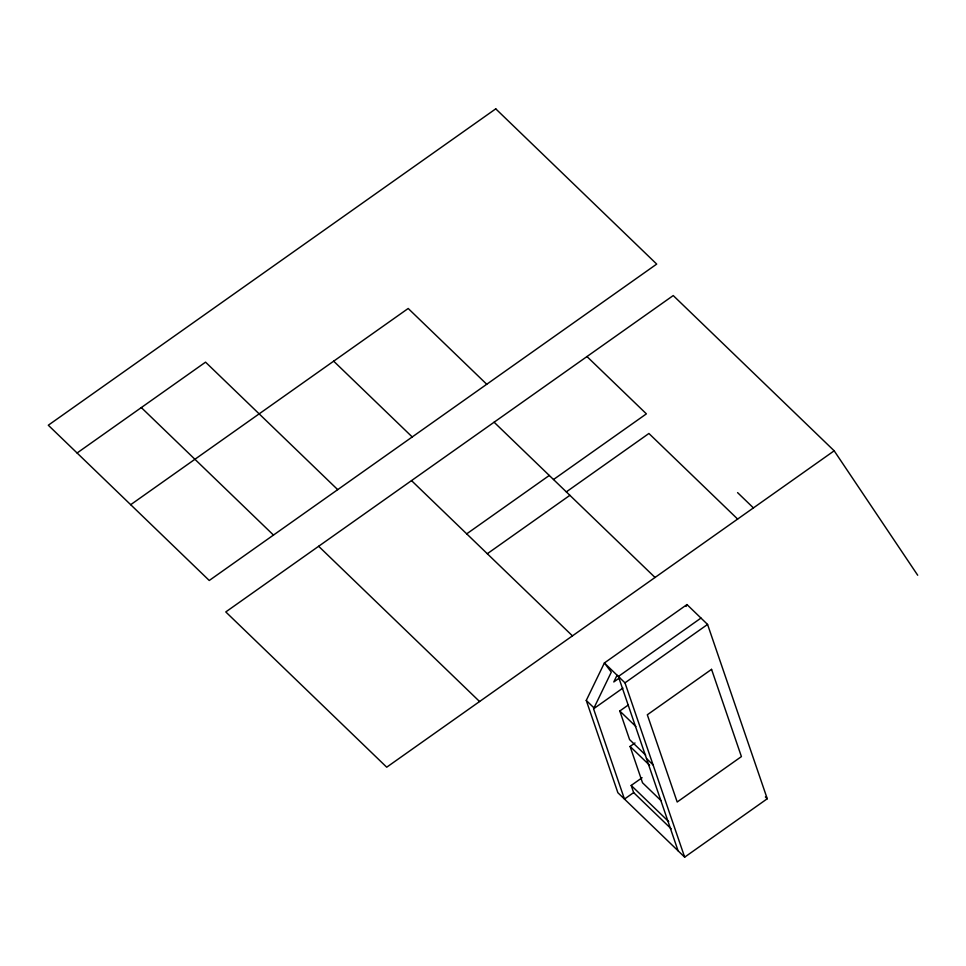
<?xml version="1.0" encoding="UTF-8"?>
<svg xmlns="http://www.w3.org/2000/svg" width="966" height="966" viewBox="0 0 966 966"><rect width="100%" height="100%" fill="white"/><g stroke="black" fill="none" stroke-linecap="round" stroke-linejoin="round"><path stroke-width="1.45" d="M586.265 700.435L604.39 662.966L686.983 604.571L707.571 624.434L767.258 798.761L684.665 857.156L617.866 792.712L586.265 700.435L594.005 707.897M642.1 777.727L631.196 785.443L633.636 792.591L624.459 799.087L593.559 708.815L611.297 672.131L604.39 662.966L624.978 682.841L684.665 857.156M617.045 675.222L613.796 681.96L619.58 677.866M686.077 606.431L686.983 604.571M77.087 452.994L205.553 362.153L337.714 489.641M130.688 504.699L408.195 308.48L486.743 384.263M466.699 533.848L549.292 475.453M553.518 479.522L646.387 413.859L586.966 356.551M566.317 491.887L648.91 433.48L737.638 519.068M487.299 553.723L569.892 495.317M834.177 450.808L386.714 767.197L225.778 611.937L673.23 295.56L834.177 450.808L917.7 575.241M700.978 618.071L618.385 676.466L678.072 850.792M624.978 682.841L707.571 624.434M593.559 708.815L622.925 688.058M645.638 755.098L629.591 739.606L619.798 711L628.359 704.938M660.961 800.572L642.523 782.774L630.086 746.452L635 742.975M737.577 492.624L753.42 507.911M494.097 422.214L655.045 577.475M333.681 361.175L412.228 436.958M765.374 796.938L767.258 798.761M411.516 480.609L572.452 635.87M619.798 711L635.857 726.492M646.471 758.515L653.076 764.891M630.086 746.452L649.611 765.289M631.196 785.443L668.713 821.643M633.636 792.591L671.165 828.792M318.647 546.273L479.583 701.533M141.314 407.567L273.475 535.067M495.751 108.844L48.3 425.221L209.248 580.481L656.699 264.092L495.751 108.844M711.556 669.353L647.317 714.78L677.19 802.009L741.417 756.595L711.556 669.353"/></g></svg>
